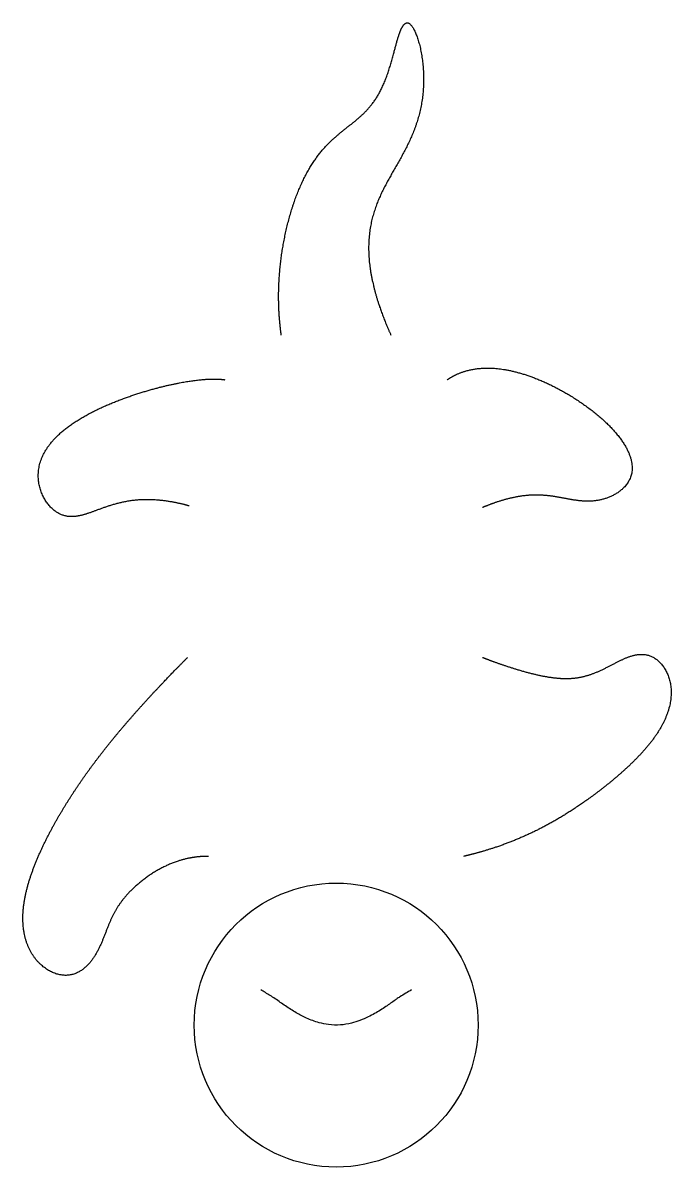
# Model space of a CAD drawing. Header units: millimetres. Extents: x -49 to 52, y -82 to 95.
import ezdxf

# ---------------------------------------------------------------- set-up
doc = ezdxf.new("R2010")
doc.units = ezdxf.units.MM
doc.layers.get('0').update_dxf_attribs({"linetype": 'CONTINUOUS'})

msp = doc.modelspace()

# ---------------------------------------------------------------- linework, layer by layer
msp.add_circle((0.01, -60.08), 22)
for points in [[(-8.5, 46.81), (-8.58, 47.42), (-8.73, 48.64), (-8.89, 50.5), (-8.97, 53.02), (-8.83, 56.25), (-8.46, 59.54), (-7.85, 62.84), (-7, 66.1), (-5.91, 69.22), (-4.57, 72.06), (-2.99, 74.54), (-1.2, 76.59), (0.72, 78.26), (2.69, 79.73), (4.56, 81.29), (6.2, 83.24), (7.52, 85.74), (8.5, 88.72), (9.25, 91.74), (9.93, 94.19), (10.69, 95.48), (11.59, 95.22), (12.53, 93.46), (13.31, 90.59), (13.69, 87.12), (13.52, 83.52), (12.76, 80.11), (11.52, 76.97), (9.97, 74.09), (8.34, 71.36), (6.85, 68.63), (5.7, 65.75), (5.03, 62.64), (4.92, 59.22), (5.42, 55.47), (6.33, 52.19), (7.3, 49.56), (8.07, 47.74), (8.49, 46.81)], [(17.23, 39.9), (17.71, 40.23), (18.72, 40.82), (20.34, 41.46), (22.75, 41.88), (26.14, 41.64), (29.86, 40.65), (33.8, 38.97), (37.74, 36.67), (41.39, 33.9), (44.28, 30.87), (45.97, 27.85), (46.15, 25.13), (44.79, 22.94), (42.44, 21.53), (40, 20.97), (37.69, 21.06), (35.52, 21.5), (33.35, 21.93), (31.03, 22.12), (28.52, 21.94), (26.32, 21.43), (24.56, 20.85), (23.34, 20.37), (22.71, 20.11)], [(-22.76, 20.34), (-23.49, 20.55), (-24.94, 20.9), (-27.01, 21.27), (-29.6, 21.44), (-32.54, 21.14), (-35.19, 20.42), (-37.6, 19.48), (-39.8, 18.66), (-41.92, 18.5), (-43.94, 19.47), (-45.71, 21.8), (-46.52, 24.86), (-45.89, 27.99), (-43.87, 30.9), (-40.73, 33.4), (-36.9, 35.46), (-32.83, 37.11), (-28.87, 38.38), (-25.23, 39.28), (-22.02, 39.84), (-19.85, 40.03), (-18.45, 40.02), (-17.62, 39.95), (-17.23, 39.9)], [(-19.78, -33.94), (-20.33, -33.94), (-21.42, -33.98), (-23.03, -34.19), (-25.13, -34.77), (-27.69, -35.97), (-30.08, -37.59), (-32.21, -39.52), (-33.81, -41.5), (-34.88, -43.49), (-35.68, -45.62), (-36.54, -47.93), (-37.8, -50.25), (-39.63, -52.05), (-41.99, -52.75), (-44.66, -51.92), (-46.95, -49.84), (-48.34, -46.97), (-48.77, -43.61), (-48.32, -40.04), (-47.25, -36.45), (-45.8, -32.99), (-44.16, -29.74), (-42.42, -26.71), (-40.63, -23.88), (-38.79, -21.2), (-36.88, -18.62), (-34.88, -16.09), (-32.77, -13.57), (-30.54, -11.02), (-28.18, -8.44), (-26.18, -6.34), (-24.63, -4.74), (-23.56, -3.67), (-23.02, -3.13)], [(22.71, -3.13), (23.25, -3.34), (24.31, -3.74), (25.86, -4.29), (27.84, -4.95), (30.18, -5.61), (32.39, -6.11), (34.48, -6.4), (36.49, -6.45), (38.44, -6.15), (40.38, -5.48), (42.36, -4.49), (44.38, -3.36), (46.45, -2.54), (48.48, -2.52), (50.34, -3.67), (51.7, -5.87), (52.16, -8.56), (51.67, -11.43), (50.33, -14.26), (48.37, -16.93), (46.04, -19.38), (43.57, -21.61), (41.09, -23.61), (38.68, -25.39), (36.33, -26.97), (34.04, -28.37), (31.77, -29.61), (29.47, -30.71), (27.14, -31.7), (24.75, -32.56), (22.8, -33.17), (21.3, -33.57), (20.29, -33.82), (19.78, -33.94)]]:
    msp.add_open_spline(points, degree=5)
msp.add_open_spline([(11.68, -54.63), (11.38, -54.81), (11.08, -54.98), (10.48, -55.33), (10.18, -55.51), (9.89, -55.7), (9.71, -55.82), (9.53, -55.94), (9.35, -56.06), (9.28, -56.11), (9.21, -56.16), (9.15, -56.2), (8.67, -56.54), (8.2, -56.88), (7.15, -57.59), (6.57, -57.96), (5.64, -58.47), (5.32, -58.64), (4.99, -58.81), (4.56, -59.01), (4.13, -59.2), (3.26, -59.53), (2.81, -59.67), (1.81, -59.92), (1.25, -60.02), (0.68, -60.06), (0.06, -60.11), (-0.56, -60.08), (-1.66, -59.94), (-2.15, -59.84), (-2.63, -59.71), (-3.3, -59.52), (-3.96, -59.28), (-5.14, -58.75), (-5.67, -58.46), (-6.75, -57.84), (-7.3, -57.48), (-8.11, -56.93), (-8.38, -56.75), (-8.92, -56.37), (-9.18, -56.18), (-9.45, -56), (-9.71, -55.82), (-9.97, -55.65), (-10.23, -55.49), (-10.71, -55.19), (-11.2, -54.92), (-11.68, -54.63)], degree=3, knots=[0, 0, 0, 0, 0.103785, 0.103785, 0.2082, 0.2082, 0.2082, 0.272923, 0.272923, 0.272923, 0.297522, 0.297522, 0.297522, 0.471001, 0.471001, 0.678081, 0.678081, 0.788786, 0.788786, 0.788786, 0.928542, 0.928542, 1.068302, 1.068302, 1.238024, 1.238024, 1.238024, 1.422397, 1.422397, 1.571673, 1.571673, 1.571673, 1.778208, 1.778208, 1.957472, 1.957472, 2.153306, 2.153306, 2.251223, 2.251223, 2.34914, 2.34914, 2.34914, 2.442317, 2.442317, 2.442317, 2.609963, 2.609963, 2.609963, 2.609963])

doc.saveas('drawing.dxf')
